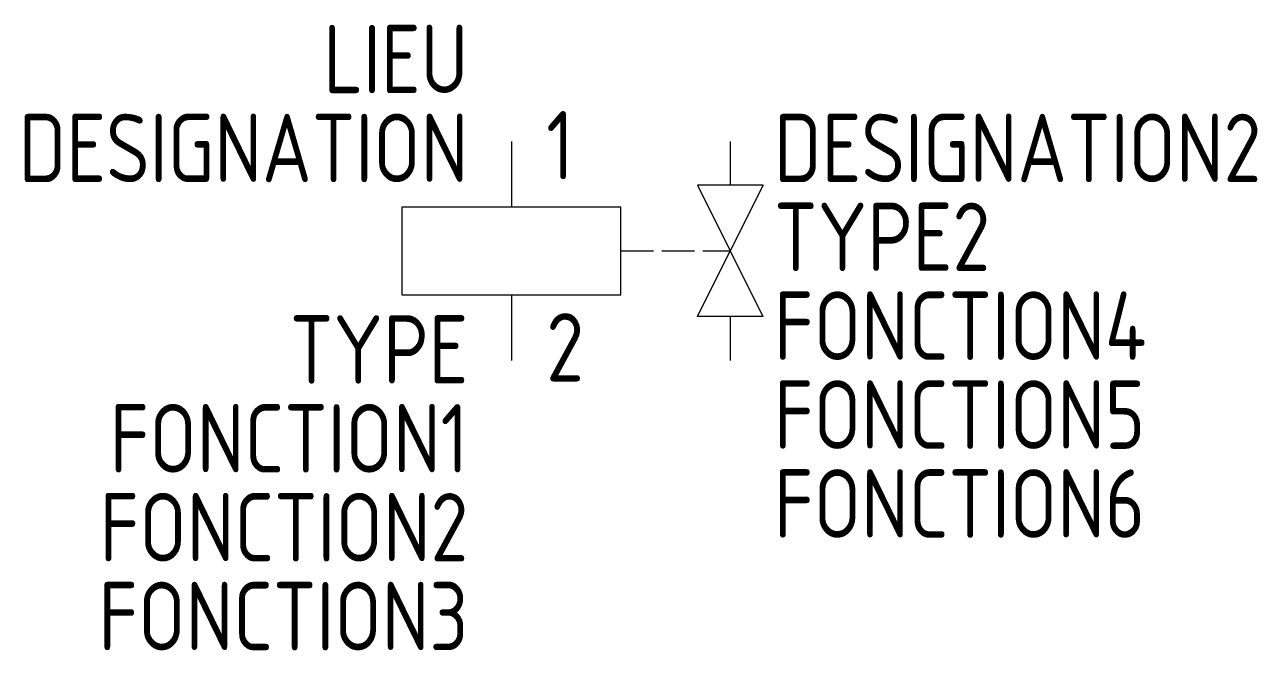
# Model space of a CAD drawing. Header units: millimetres. Extents: x -17.8 to 27.3, y -18.6 to 4.3.
import ezdxf
from ezdxf.enums import TextEntityAlignment as Align

# ---------------------------------------------------------------- set-up
doc = ezdxf.new("R2010")
doc.units = ezdxf.units.MM
doc.linetypes.add('ACAD_ISO02W100', pattern=[15, 12, -3])
for name, color, linetype in [('SYMB_FIL', 3, 'Continuous'), ('SYMB_LIAISON', 1, 'ACAD_ISO02W100'), ('SYMB_TXT_CONTACT', 2, 'Continuous'), ('SYMB_TXT_NOM', 3, 'Continuous')]:
    doc.layers.add(name, color=color, linetype=linetype)
doc.styles.add('NET2_5', font='isocp.shx', dxfattribs={"width": 0.9, "height": 2.5})

msp = doc.modelspace()

# ---------------------------------------------------------------- linework, layer by layer
at = {"layer": 'SYMB_FIL'}
for p, q in [((0, 0), (0, -2.4)), ((8, 0), (8, -1.6)), ((6.8, -1.6), (8, -4)), ((9.2, -1.6), (6.8, -1.6)), ((9.2, -1.6), (8, -4)), ((6.8, -6.4), (8, -4)), ((9.2, -6.4), (8, -4)), ((0, -5.6), (0, -8)), ((9.2, -6.4), (6.8, -6.4)), ((8, -6.4), (8, -8))]:
    msp.add_line(p, q, dxfattribs=at)
msp.add_lwpolyline([(-4, -5.6), (4, -5.6), (4, -2.4), (-4, -2.4)], close=True, dxfattribs=at)
at = {"layer": 'SYMB_LIAISON', "ltscale": 0.1}
msp.add_line((4, -4), (8, -4), dxfattribs=at)

# ---------------------------------------------------------------- texts
at = {"layer": 'SYMB_TXT_CONTACT', "style": 'NET2_5', "width": 0.9, "flags": 8}
for tag, p, s in [('1', (1.275, -1.384), 'A1'), ('2', (1.275, -8.773), 'A2')]:
    msp.add_attdef(tag, p, s, height=2.5, dxfattribs=at)
at = {"layer": 'SYMB_TXT_NOM', "style": 'NET2_5', "width": 0.9, "flags": 8}
for tag, text, p in [('LIEU', '', (-1.575, 1.766)), ('DESIGNATION', 'K?', (-1.575, -1.484)), ('TYPE', '', (-1.575, -8.85)), ('FONCTION1', '', (-1.575, -12.1)), ('FONCTION2', '', (-1.575, -15.35)), ('FONCTION3', '', (-1.575, -18.6))]:
    msp.add_attdef(tag, text=text, height=2.5, dxfattribs=at).set_placement(p, align=Align.RIGHT)
for tag, p, s in [('DESIGNATION2', (9.6, -1.484), 'Y?'), ('TYPE2', (9.6, -4.734), ''), ('FONCTION4', (9.6, -7.984), ''), ('FONCTION5', (9.6, -11.234), ''), ('FONCTION6', (9.6, -14.484), '')]:
    msp.add_attdef(tag, p, s, height=2.5, dxfattribs=at)

doc.saveas('drawing.dxf')
